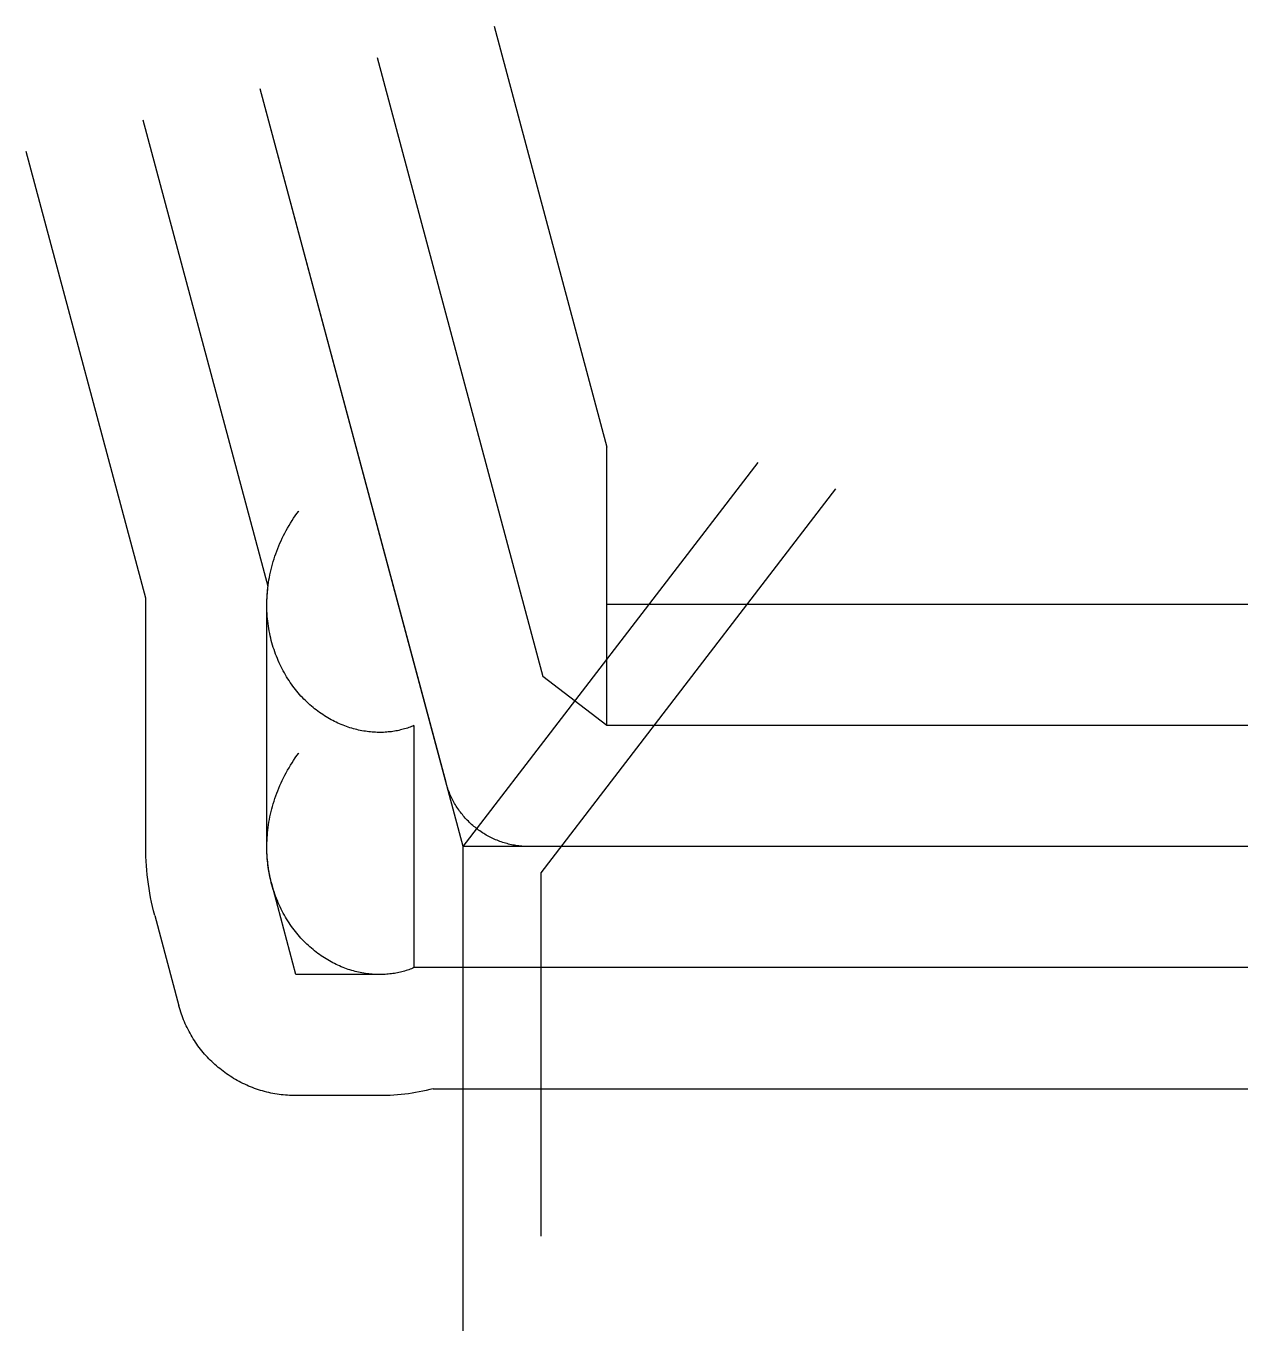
# Model space of a CAD drawing. Header units: metres. Extents: x -8355 to 15000, y -9260 to 15687.
import ezdxf

# ---------------------------------------------------------------- set-up
doc = ezdxf.new("R2010")
doc.units = ezdxf.units.M

msp = doc.modelspace()

# ---------------------------------------------------------------- linework, layer by layer
at = {"color": 1}
for p, q in [((590, 15687), (2748, 7634)), ((-1646, 15088), (1525, 3253)), ((0, 0), (-3882, 14489)), ((-3730, 4975), (-6118, 13890)), ((-6066, 4748), (-8355, 13291)), ((2748, 4630), (2748, 7634)), ((-6067, -10), (-6067, 4620)), ((-3752, -10), (-3752, 4620)), ((15000, 4630), (2748, 4630)), ((2748, 2315), (2748, 4630)), ((2748, 2315), (1525, 3253)), ((-940, 2315), (-940, -2315)), ((15000, 2315), (2748, 2315)), ((15000, 0), (0, 0)), ((-3196, -2447), (-3660, -715)), ((-5896, -1315), (-5432, -3046)), ((-1596, -2447), (-3196, -2447)), ((15000, -2315), (-940, -2315)), ((-571, -4630), (15000, -4630)), ((-1596, -4762), (-3196, -4762))]:
    msp.add_line(p, q, dxfattribs=at)
for points in [[(15000, 0), (1266, 0), (1237, 0), (1208, 1), (1179, 2), (1151, 4), (1122, 6), (1093, 9), (1065, 12), (1036, 16), (1008, 20), (979, 25), (951, 30), (923, 36), (895, 42), (867, 49), (839, 56), (811, 64), (783, 72), (756, 81), (729, 90), (702, 99), (675, 110), (648, 120), (621, 131), (595, 143), (569, 155), (543, 167), (517, 180), (491, 193), (466, 207), (441, 221), (416, 236), (392, 251), (367, 266), (343, 282), (320, 298), (296, 315), (273, 332), (250, 350), (228, 368), (205, 386), (184, 405), (162, 424), (141, 443), (120, 463), (99, 483), (79, 504), (59, 525), (40, 546), (21, 567), (2, 589), (-16, 611), (-34, 634), (-52, 657), (-69, 680), (-85, 703), (-102, 727), (-118, 751), (-133, 775), (-148, 800), (-163, 825), (-177, 850), (-191, 875), (-204, 901), (-217, 926), (-229, 952), (-241, 979), (-253, 1005), (-264, 1032), (-274, 1058), (-284, 1085), (-294, 1112), (-303, 1140), (-312, 1167), (-320, 1195), (-328, 1223), (-328, 1223), (-3882, 14489)], [(0, -9260), (0, 0), (5637, 7346)], [(7119, 6843), (1482, -503), (1482, -7448)], [(-940, 2315), (-965, 2305), (-990, 2295), (-1015, 2285), (-1040, 2276), (-1066, 2267), (-1092, 2259), (-1119, 2250), (-1146, 2243), (-1173, 2236), (-1200, 2229), (-1228, 2222), (-1256, 2216), (-1285, 2211), (-1313, 2206), (-1342, 2201), (-1372, 2197), (-1401, 2194), (-1431, 2191), (-1461, 2188), (-1491, 2186), (-1521, 2184), (-1552, 2183), (-1583, 2183), (-1614, 2183), (-1645, 2184), (-1677, 2185), (-1709, 2186), (-1740, 2189), (-1772, 2192), (-1805, 2195), (-1837, 2199), (-1869, 2204), (-1902, 2209), (-1934, 2215), (-1967, 2221), (-2000, 2228), (-2033, 2236), (-2065, 2244), (-2098, 2253), (-2131, 2262), (-2164, 2272), (-2197, 2283), (-2230, 2294), (-2263, 2307), (-2296, 2319), (-2329, 2333), (-2362, 2347), (-2395, 2361), (-2428, 2377), (-2460, 2392), (-2493, 2409), (-2525, 2426), (-2557, 2444), (-2589, 2463), (-2621, 2482), (-2653, 2502), (-2685, 2523), (-2716, 2544), (-2747, 2566), (-2778, 2588), (-2809, 2612), (-2839, 2635), (-2870, 2660), (-2900, 2685), (-2929, 2711), (-2958, 2737), (-2987, 2765), (-3016, 2792), (-3044, 2821), (-3072, 2850), (-3100, 2879), (-3127, 2910), (-3154, 2941), (-3180, 2972), (-3206, 3004), (-3232, 3037), (-3257, 3070), (-3281, 3104), (-3306, 3139), (-3329, 3174), (-3352, 3209), (-3375, 3246), (-3397, 3283), (-3418, 3320), (-3439, 3358), (-3460, 3396), (-3479, 3435), (-3499, 3475), (-3517, 3515), (-3535, 3555), (-3552, 3596), (-3569, 3638), (-3585, 3679), (-3601, 3722), (-3615, 3765), (-3629, 3808), (-3643, 3852), (-3655, 3896), (-3667, 3940), (-3678, 3985), (-3689, 4031), (-3698, 4076), (-3707, 4122), (-3715, 4169), (-3723, 4215), (-3729, 4262), (-3735, 4310), (-3740, 4357), (-3744, 4405), (-3747, 4454), (-3750, 4502), (-3751, 4551), (-3752, 4600), (-3752, 4649), (-3751, 4698), (-3749, 4747), (-3747, 4797), (-3743, 4847), (-3739, 4897), (-3733, 4947), (-3727, 4997), (-3720, 5047), (-3712, 5097), (-3703, 5147), (-3693, 5198), (-3682, 5248), (-3671, 5298), (-3658, 5349), (-3645, 5399), (-3630, 5449), (-3615, 5499), (-3598, 5550), (-3581, 5600), (-3563, 5649), (-3544, 5699), (-3524, 5749), (-3502, 5798), (-3480, 5847), (-3458, 5896), (-3434, 5945), (-3409, 5993), (-3383, 6042), (-3357, 6090), (-3329, 6137), (-3300, 6185), (-3271, 6232), (-3241, 6278), (-3209, 6325), (-3177, 6371), (-3144, 6416), (-3144, 6416)], [(-6067, 4620), (-6066, 4710), (-6066, 4748)], [(-3752, 4620), (-3752, 4669), (-3750, 4719), (-3748, 4768), (-3745, 4818), (-3741, 4868), (-3736, 4918), (-3731, 4968), (-3730, 4975)], [(-940, -2315), (-965, -2325), (-990, -2335), (-1015, -2345), (-1040, -2354), (-1066, -2363), (-1092, -2371), (-1119, -2380), (-1146, -2387), (-1173, -2394), (-1200, -2401), (-1228, -2408), (-1256, -2414), (-1285, -2419), (-1313, -2424), (-1342, -2429), (-1372, -2433), (-1401, -2436), (-1431, -2439), (-1461, -2442), (-1491, -2444), (-1521, -2446), (-1552, -2447), (-1583, -2447), (-1614, -2447), (-1645, -2446), (-1677, -2445), (-1709, -2444), (-1740, -2441), (-1772, -2438), (-1805, -2435), (-1837, -2431), (-1869, -2426), (-1902, -2421), (-1934, -2415), (-1967, -2409), (-2000, -2402), (-2033, -2394), (-2065, -2386), (-2098, -2377), (-2131, -2368), (-2164, -2358), (-2197, -2347), (-2230, -2336), (-2263, -2323), (-2296, -2311), (-2329, -2297), (-2362, -2283), (-2395, -2269), (-2428, -2253), (-2460, -2238), (-2493, -2221), (-2525, -2204), (-2557, -2186), (-2589, -2167), (-2621, -2148), (-2653, -2128), (-2685, -2107), (-2716, -2086), (-2747, -2064), (-2778, -2042), (-2809, -2018), (-2839, -1995), (-2870, -1970), (-2900, -1945), (-2929, -1919), (-2958, -1893), (-2987, -1865), (-3016, -1838), (-3044, -1809), (-3072, -1780), (-3100, -1751), (-3127, -1720), (-3154, -1689), (-3180, -1658), (-3206, -1626), (-3232, -1593), (-3257, -1560), (-3281, -1526), (-3306, -1491), (-3329, -1456), (-3352, -1421), (-3375, -1384), (-3397, -1347), (-3418, -1310), (-3439, -1272), (-3460, -1234), (-3479, -1195), (-3499, -1155), (-3517, -1115), (-3535, -1075), (-3552, -1034), (-3569, -992), (-3585, -951), (-3601, -908), (-3615, -865), (-3629, -822), (-3643, -778), (-3655, -734), (-3667, -690), (-3678, -645), (-3689, -599), (-3698, -554), (-3707, -508), (-3715, -461), (-3723, -415), (-3729, -368), (-3735, -320), (-3740, -273), (-3744, -225), (-3747, -176), (-3750, -128), (-3751, -79), (-3752, -30), (-3752, 19), (-3751, 68), (-3749, 117), (-3747, 167), (-3743, 217), (-3739, 267), (-3733, 317), (-3727, 367), (-3720, 417), (-3712, 467), (-3703, 517), (-3693, 568), (-3682, 618), (-3671, 668), (-3658, 719), (-3645, 769), (-3630, 819), (-3615, 869), (-3598, 920), (-3581, 970), (-3563, 1019), (-3544, 1069), (-3524, 1119), (-3502, 1168), (-3480, 1217), (-3458, 1266), (-3434, 1315), (-3409, 1363), (-3383, 1412), (-3357, 1460), (-3329, 1507), (-3300, 1555), (-3271, 1602), (-3241, 1648), (-3209, 1695), (-3177, 1741), (-3144, 1786), (-3144, 1786)], [(-5896, -1315), (-5918, -1231), (-5938, -1146), (-5957, -1061), (-5975, -976), (-5990, -890), (-6005, -804), (-6018, -717), (-6029, -630), (-6039, -542), (-6048, -454), (-6055, -366), (-6060, -277), (-6064, -188), (-6066, -99), (-6067, -10)], [(-3660, -715), (-3672, -671), (-3683, -626), (-3693, -580), (-3702, -534), (-3711, -488), (-3718, -442), (-3725, -395), (-3732, -348), (-3737, -300), (-3742, -252), (-3745, -204), (-3748, -156), (-3750, -107), (-3752, -59), (-3752, -10)], [(-940, -2315), (-965, -2325), (-990, -2335), (-1015, -2345), (-1040, -2354), (-1066, -2363), (-1092, -2371), (-1119, -2380), (-1146, -2387), (-1173, -2394), (-1200, -2401), (-1228, -2408), (-1256, -2414), (-1285, -2419), (-1313, -2424), (-1342, -2429), (-1372, -2433), (-1401, -2436), (-1431, -2439), (-1461, -2442), (-1491, -2444), (-1521, -2446), (-1552, -2447), (-1583, -2447), (-1596, -2447)], [(-3196, -4762), (-3237, -4762), (-3277, -4761), (-3317, -4759), (-3358, -4756), (-3398, -4753), (-3438, -4749), (-3478, -4745), (-3518, -4740), (-3558, -4734), (-3598, -4727), (-3638, -4720), (-3678, -4712), (-3717, -4703), (-3756, -4693), (-3795, -4683), (-3834, -4672), (-3873, -4661), (-3912, -4649), (-3950, -4636), (-3988, -4623), (-4026, -4608), (-4063, -4594), (-4101, -4578), (-4138, -4562), (-4175, -4545), (-4211, -4528), (-4247, -4510), (-4283, -4491), (-4319, -4472), (-4354, -4452), (-4389, -4431), (-4423, -4410), (-4457, -4389), (-4491, -4366), (-4524, -4343), (-4557, -4320), (-4589, -4296), (-4621, -4271), (-4653, -4246), (-4684, -4221), (-4715, -4194), (-4745, -4168), (-4775, -4140), (-4804, -4112), (-4833, -4084), (-4861, -4055), (-4889, -4026), (-4917, -3996), (-4943, -3966), (-4970, -3935), (-4995, -3904), (-5020, -3872), (-5045, -3840), (-5069, -3808), (-5093, -3775), (-5115, -3742), (-5138, -3708), (-5159, -3674), (-5181, -3639), (-5201, -3605), (-5221, -3569), (-5240, -3534), (-5259, -3498), (-5277, -3462), (-5294, -3425), (-5311, -3389), (-5327, -3352), (-5343, -3314), (-5357, -3277), (-5372, -3239), (-5385, -3201), (-5398, -3163), (-5410, -3124), (-5422, -3085), (-5432, -3046)], [(-571, -4630), (-638, -4647), (-705, -4663), (-772, -4677), (-840, -4691), (-909, -4703), (-977, -4715), (-1046, -4725), (-1116, -4734), (-1186, -4741), (-1256, -4748), (-1326, -4753), (-1397, -4757), (-1468, -4760), (-1539, -4762), (-1596, -4762)]]:
    msp.add_lwpolyline(points, dxfattribs=at)

doc.saveas('drawing.dxf')
